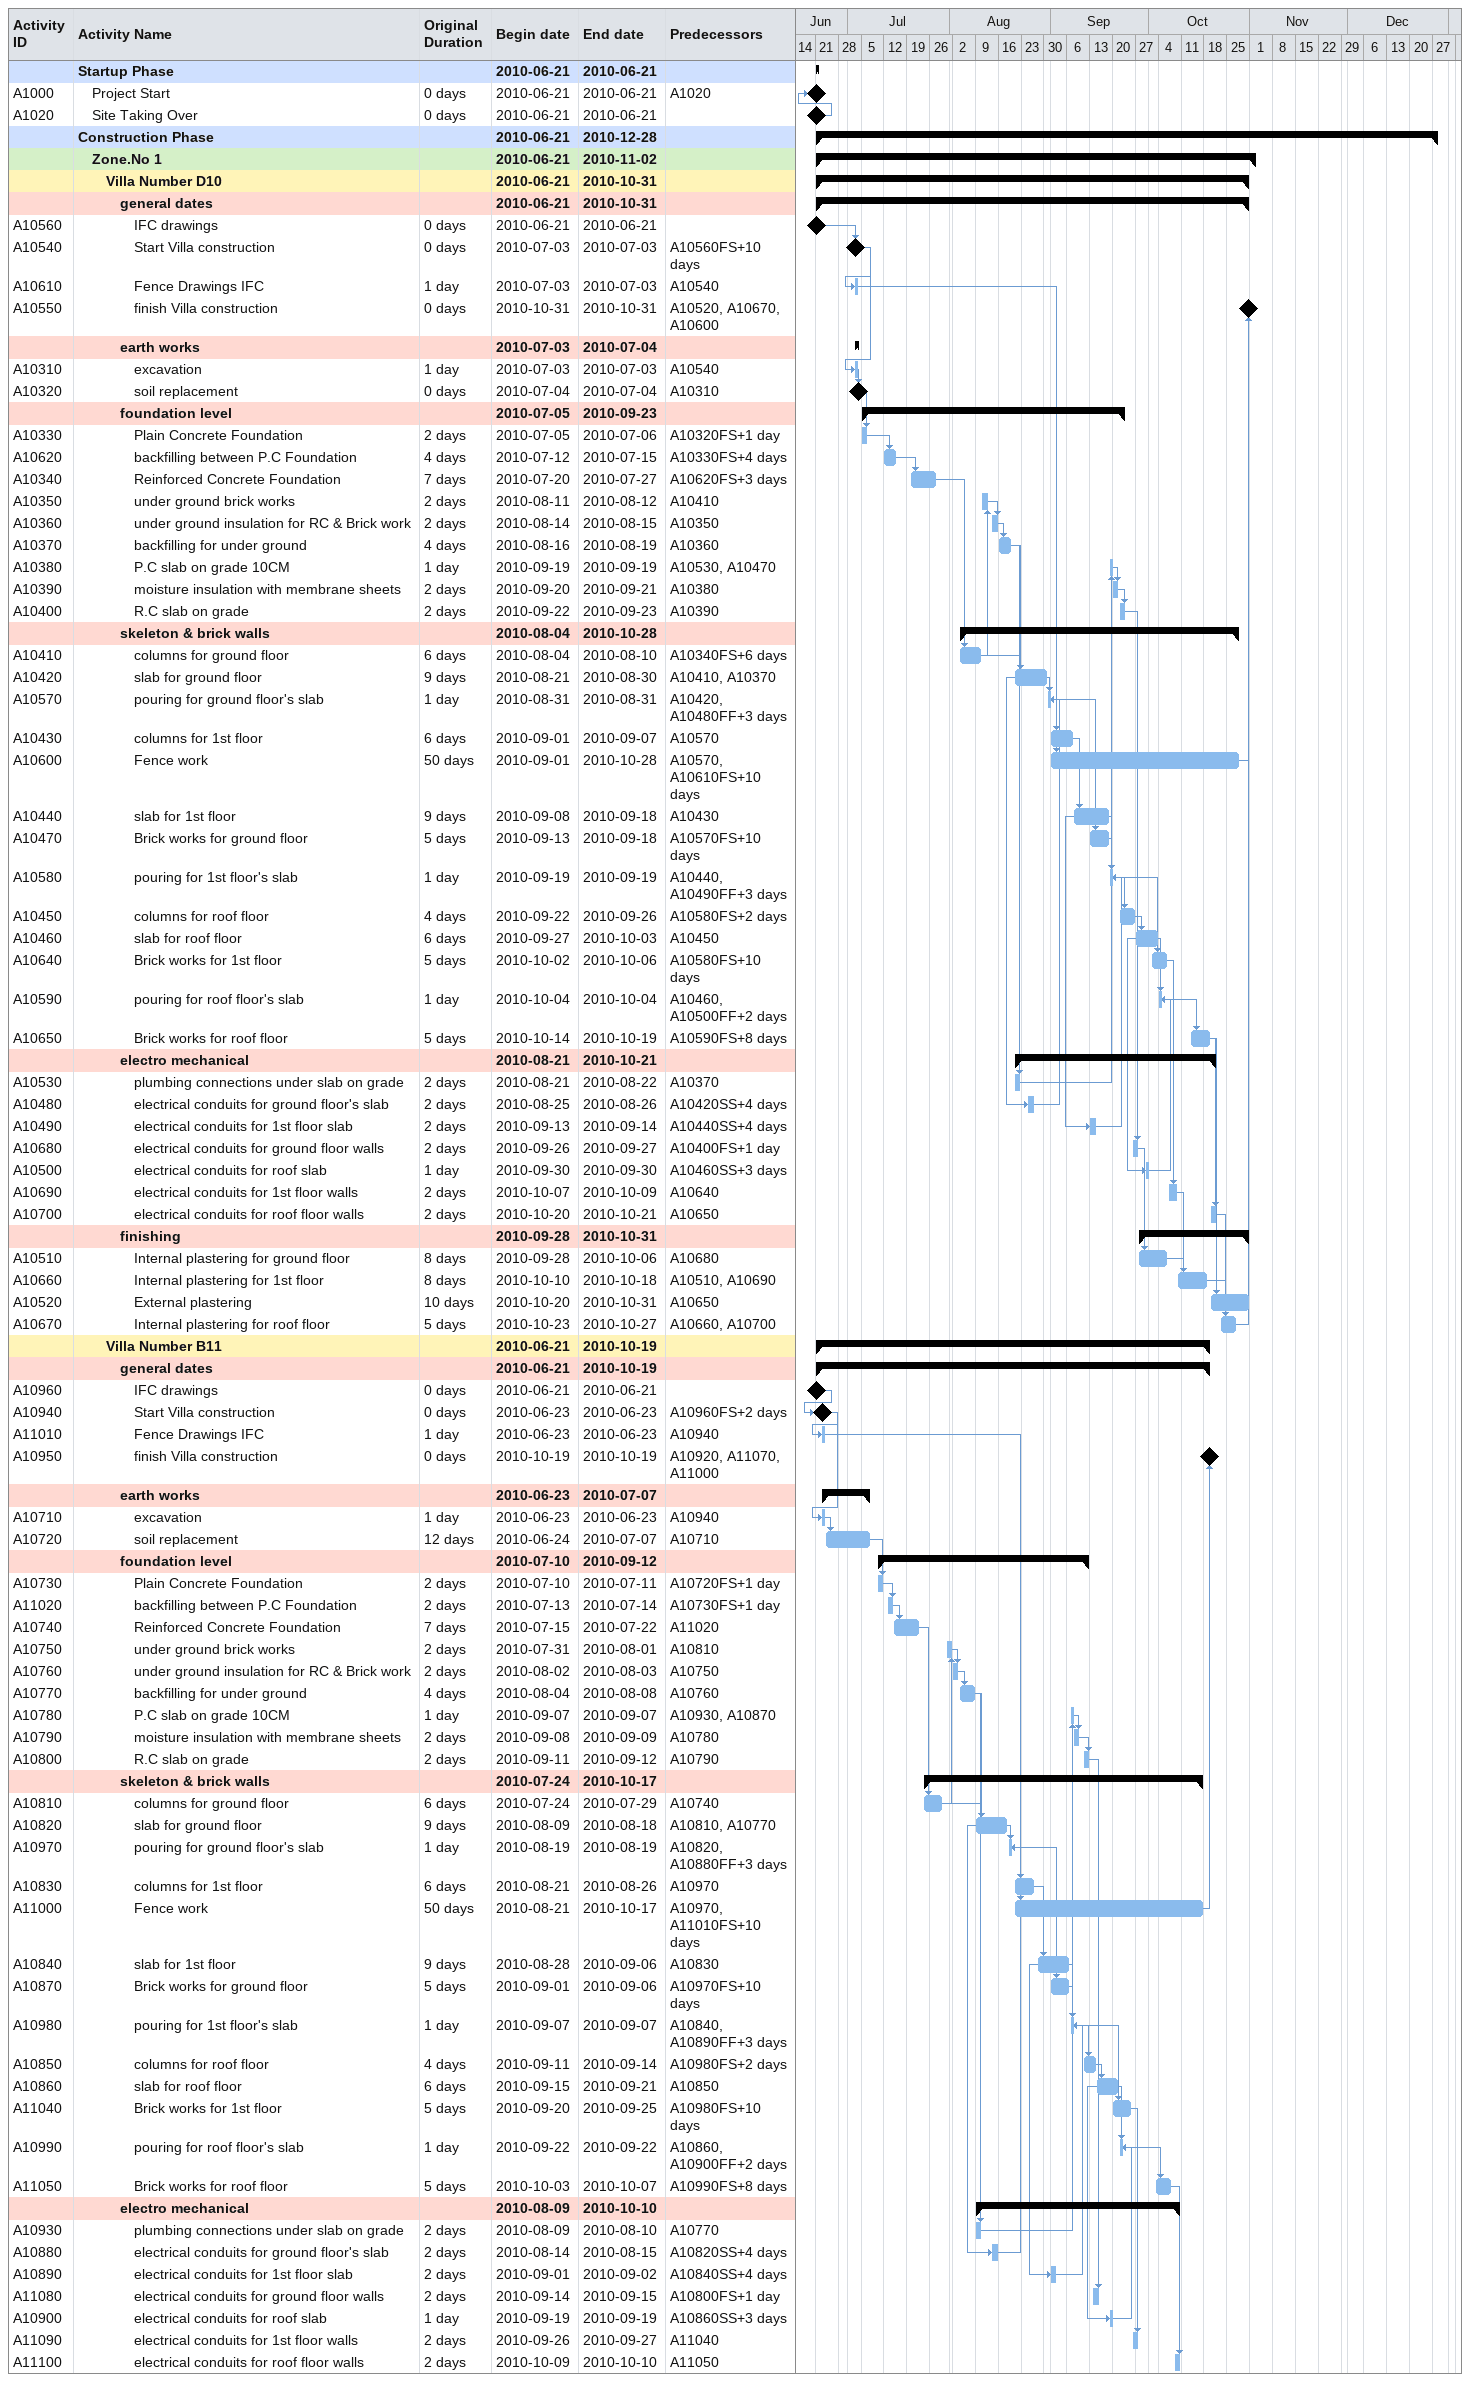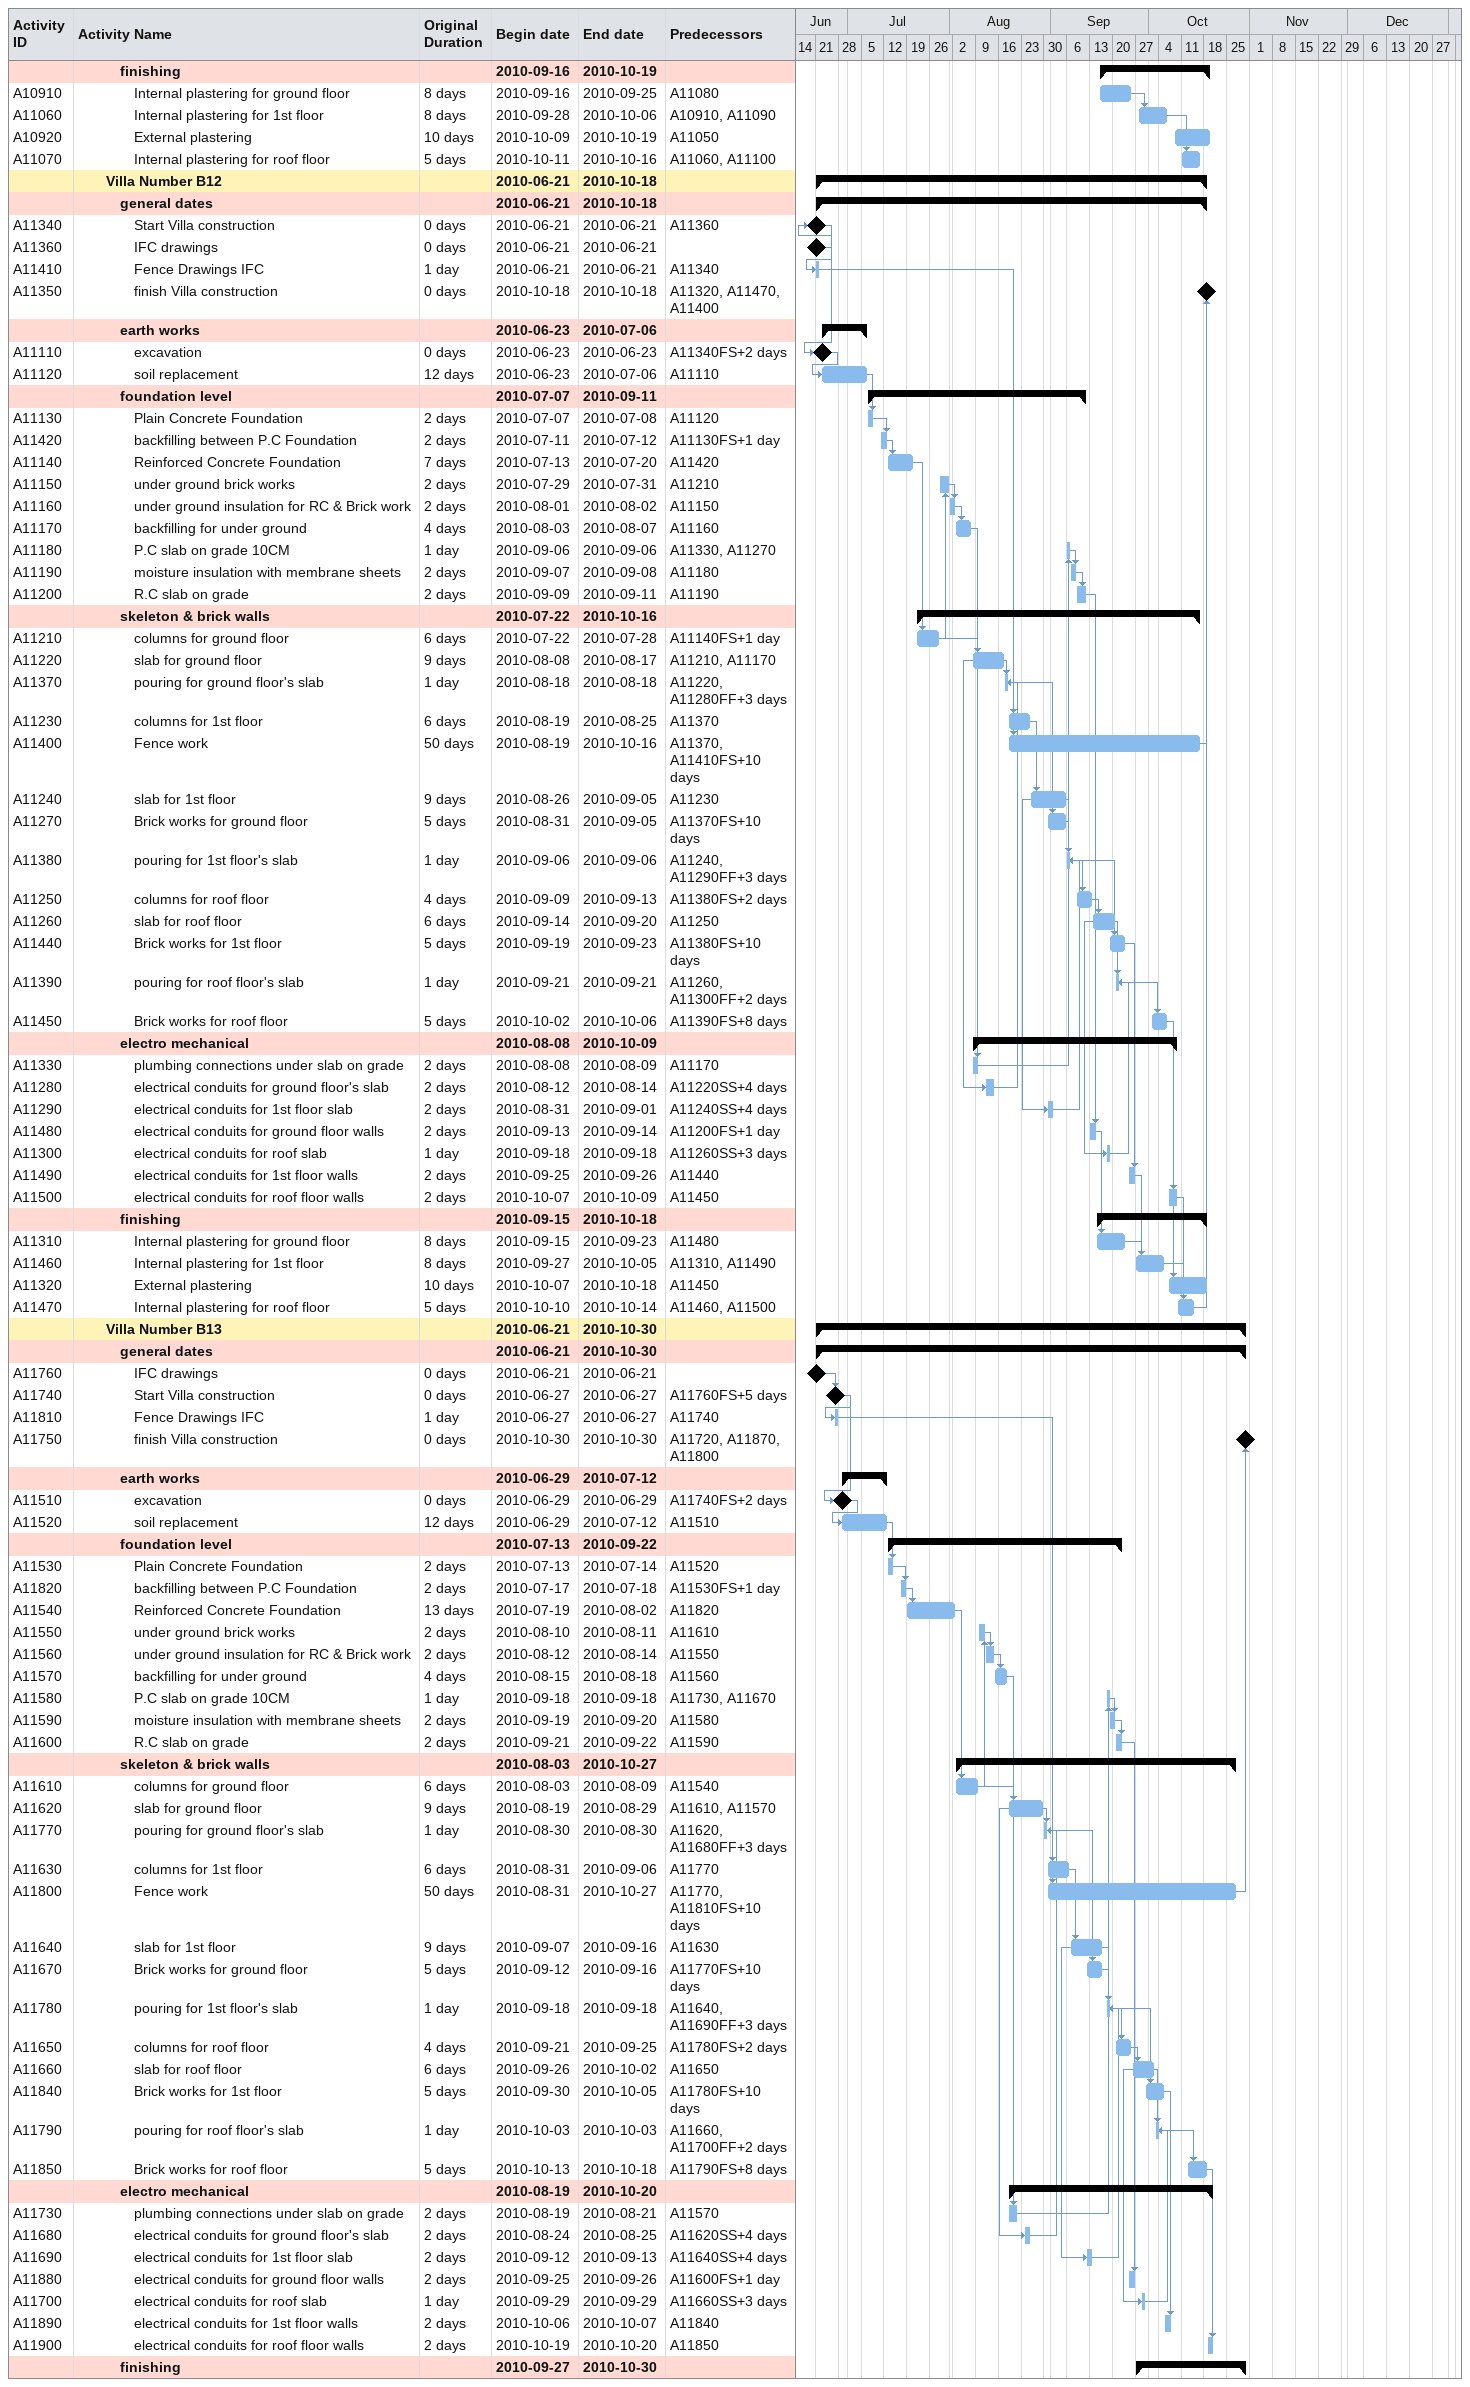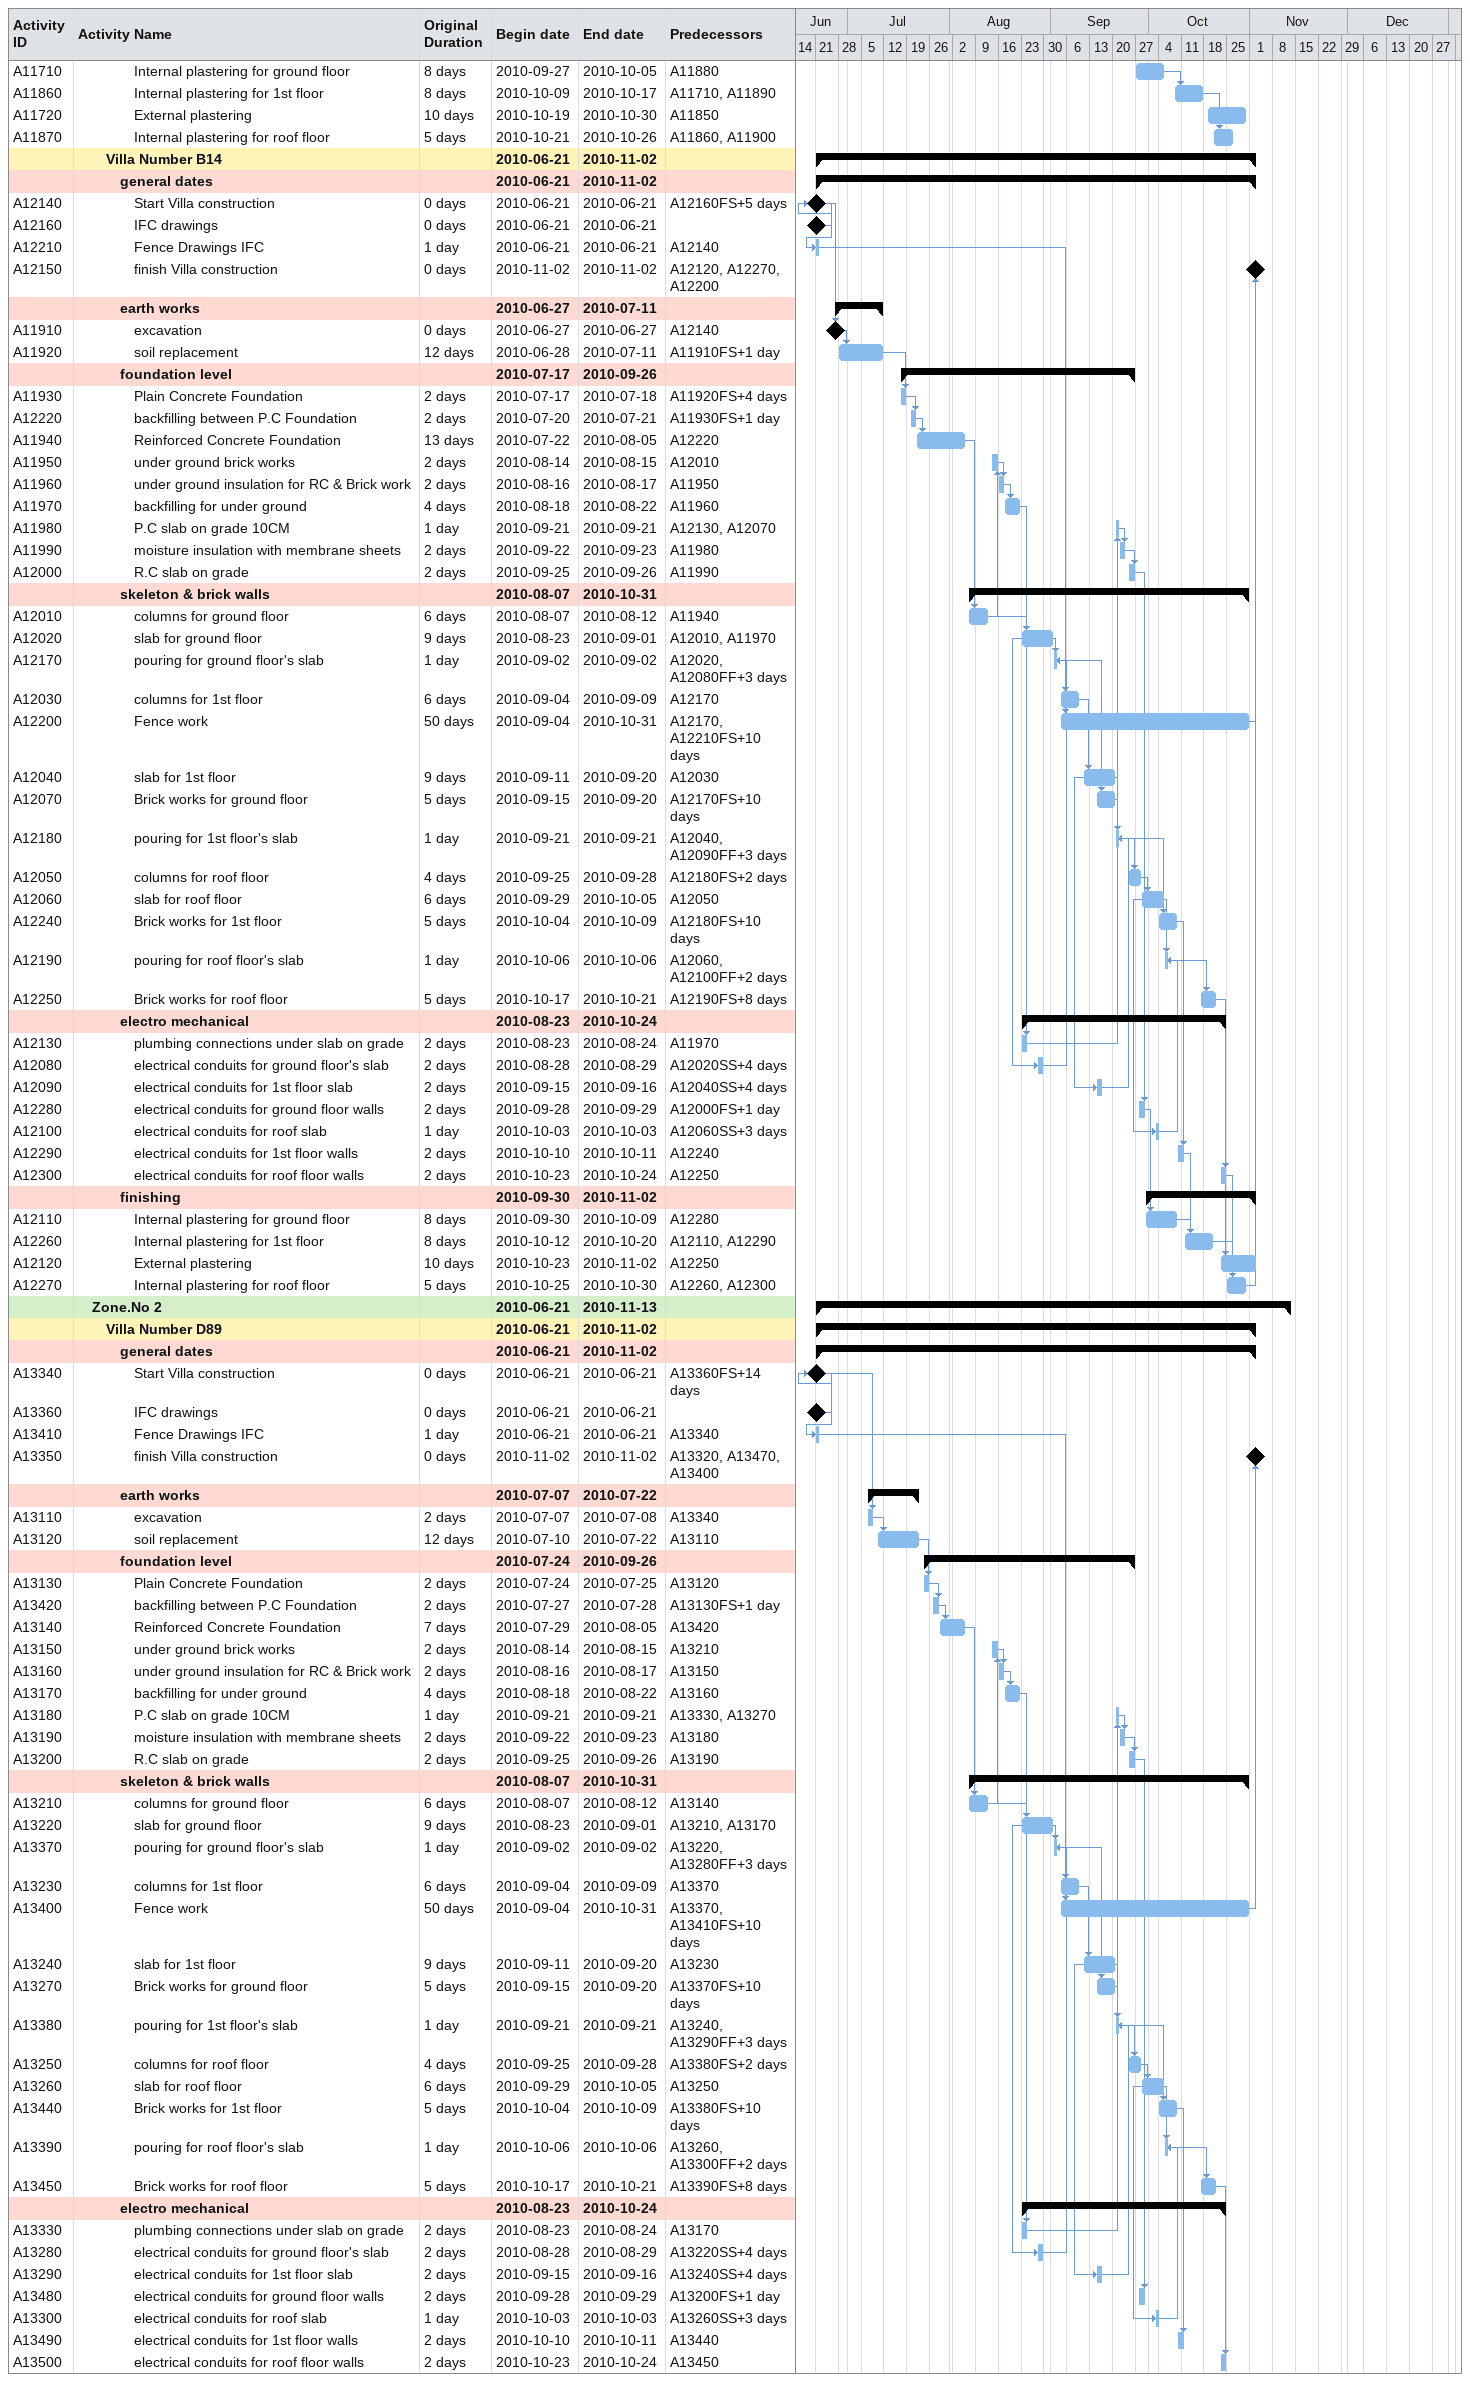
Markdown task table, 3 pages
| ID | Level | Task | Original duration | Start | Finish | Predecessors |
|---|---|---|---|---|---|---|
|  | 1 | **Startup Phase** |  | 2010-06-21 | 2010-06-21 |  |
| A1000 | 2 | Project Start | 0d | 2010-06-21 | 2010-06-21 | A1020 |
| A1020 | 2 | Site Taking Over | 0d | 2010-06-21 | 2010-06-21 |  |
|  | 1 | **Construction Phase** |  | 2010-06-21 | 2010-12-28 |  |
|  | 2 | **Zone.No 1** |  | 2010-06-21 | 2010-11-02 |  |
|  | 3 | **Villa Number D10** |  | 2010-06-21 | 2010-10-31 |  |
|  | 4 | **general dates** |  | 2010-06-21 | 2010-10-31 |  |
| A10560 | 5 | IFC drawings | 0d | 2010-06-21 | 2010-06-21 |  |
| A10540 | 5 | Start Villa construction | 0d | 2010-07-03 | 2010-07-03 | A10560FS+10d |
| A10610 | 5 | Fence Drawings IFC | 1d | 2010-07-03 | 2010-07-03 | A10540 |
| A10550 | 5 | finish Villa construction | 0d | 2010-10-31 | 2010-10-31 | A10520, A10670, A10600 |
|  | 4 | **earth works** |  | 2010-07-03 | 2010-07-04 |  |
| A10310 | 5 | excavation | 1d | 2010-07-03 | 2010-07-03 | A10540 |
| A10320 | 5 | soil replacement | 0d | 2010-07-04 | 2010-07-04 | A10310 |
|  | 4 | **foundation level** |  | 2010-07-05 | 2010-09-23 |  |
| A10330 | 5 | Plain Concrete Foundation | 2d | 2010-07-05 | 2010-07-06 | A10320FS+1d |
| A10620 | 5 | backfilling between P.C Foundation | 4d | 2010-07-12 | 2010-07-15 | A10330FS+4d |
| A10340 | 5 | Reinforced Concrete Foundation | 7d | 2010-07-20 | 2010-07-27 | A10620FS+3d |
| A10350 | 5 | under ground brick works | 2d | 2010-08-11 | 2010-08-12 | A10410 |
| A10360 | 5 | under ground insulation for RC & Brick work | 2d | 2010-08-14 | 2010-08-15 | A10350 |
| A10370 | 5 | backfilling for under ground | 4d | 2010-08-16 | 2010-08-19 | A10360 |
| A10380 | 5 | P.C slab on grade 10CM | 1d | 2010-09-19 | 2010-09-19 | A10530, A10470 |
| A10390 | 5 | moisture insulation with membrane sheets | 2d | 2010-09-20 | 2010-09-21 | A10380 |
| A10400 | 5 | R.C slab on grade | 2d | 2010-09-22 | 2010-09-23 | A10390 |
|  | 4 | **skeleton & brick walls** |  | 2010-08-04 | 2010-10-28 |  |
| A10410 | 5 | columns for ground floor | 6d | 2010-08-04 | 2010-08-10 | A10340FS+6d |
| A10420 | 5 | slab for ground floor | 9d | 2010-08-21 | 2010-08-30 | A10410, A10370 |
| A10570 | 5 | pouring for ground floor's slab | 1d | 2010-08-31 | 2010-08-31 | A10420, A10480FF+3d |
| A10430 | 5 | columns for 1st floor | 6d | 2010-09-01 | 2010-09-07 | A10570 |
| A10600 | 5 | Fence work | 50d | 2010-09-01 | 2010-10-28 | A10570, A10610FS+10d |
| A10440 | 5 | slab for 1st floor | 9d | 2010-09-08 | 2010-09-18 | A10430 |
| A10470 | 5 | Brick works for ground floor | 5d | 2010-09-13 | 2010-09-18 | A10570FS+10d |
| A10580 | 5 | pouring for 1st floor's slab | 1d | 2010-09-19 | 2010-09-19 | A10440, A10490FF+3d |
| A10450 | 5 | columns for roof floor | 4d | 2010-09-22 | 2010-09-26 | A10580FS+2d |
| A10460 | 5 | slab for roof floor | 6d | 2010-09-27 | 2010-10-03 | A10450 |
| A10640 | 5 | Brick works for 1st floor | 5d | 2010-10-02 | 2010-10-06 | A10580FS+10d |
| A10590 | 5 | pouring for roof floor's slab | 1d | 2010-10-04 | 2010-10-04 | A10460, A10500FF+2d |
| A10650 | 5 | Brick works for roof floor | 5d | 2010-10-14 | 2010-10-19 | A10590FS+8d |
|  | 4 | **electro mechanical** |  | 2010-08-21 | 2010-10-21 |  |
| A10530 | 5 | plumbing connections under slab on grade | 2d | 2010-08-21 | 2010-08-22 | A10370 |
| A10480 | 5 | electrical conduits for ground floor's slab | 2d | 2010-08-25 | 2010-08-26 | A10420SS+4d |
| A10490 | 5 | electrical conduits for 1st floor slab | 2d | 2010-09-13 | 2010-09-14 | A10440SS+4d |
| A10680 | 5 | electrical conduits for ground floor walls | 2d | 2010-09-26 | 2010-09-27 | A10400FS+1d |
| A10500 | 5 | electrical conduits for roof slab | 1d | 2010-09-30 | 2010-09-30 | A10460SS+3d |
| A10690 | 5 | electrical conduits for 1st floor walls | 2d | 2010-10-07 | 2010-10-09 | A10640 |
| A10700 | 5 | electrical conduits for roof floor walls | 2d | 2010-10-20 | 2010-10-21 | A10650 |
|  | 4 | **finishing** |  | 2010-09-28 | 2010-10-31 |  |
| A10510 | 5 | Internal plastering for ground floor | 8d | 2010-09-28 | 2010-10-06 | A10680 |
| A10660 | 5 | Internal plastering for 1st floor | 8d | 2010-10-10 | 2010-10-18 | A10510, A10690 |
| A10520 | 5 | External plastering | 10d | 2010-10-20 | 2010-10-31 | A10650 |
| A10670 | 5 | Internal plastering for roof floor | 5d | 2010-10-23 | 2010-10-27 | A10660, A10700 |
|  | 3 | **Villa Number B11** |  | 2010-06-21 | 2010-10-19 |  |
|  | 4 | **general dates** |  | 2010-06-21 | 2010-10-19 |  |
| A10960 | 5 | IFC drawings | 0d | 2010-06-21 | 2010-06-21 |  |
| A10940 | 5 | Start Villa construction | 0d | 2010-06-23 | 2010-06-23 | A10960FS+2d |
| A11010 | 5 | Fence Drawings IFC | 1d | 2010-06-23 | 2010-06-23 | A10940 |
| A10950 | 5 | finish Villa construction | 0d | 2010-10-19 | 2010-10-19 | A10920, A11070, A11000 |
|  | 4 | **earth works** |  | 2010-06-23 | 2010-07-07 |  |
| A10710 | 5 | excavation | 1d | 2010-06-23 | 2010-06-23 | A10940 |
| A10720 | 5 | soil replacement | 12d | 2010-06-24 | 2010-07-07 | A10710 |
|  | 4 | **foundation level** |  | 2010-07-10 | 2010-09-12 |  |
| A10730 | 5 | Plain Concrete Foundation | 2d | 2010-07-10 | 2010-07-11 | A10720FS+1d |
| A11020 | 5 | backfilling between P.C Foundation | 2d | 2010-07-13 | 2010-07-14 | A10730FS+1d |
| A10740 | 5 | Reinforced Concrete Foundation | 7d | 2010-07-15 | 2010-07-22 | A11020 |
| A10750 | 5 | under ground brick works | 2d | 2010-07-31 | 2010-08-01 | A10810 |
| A10760 | 5 | under ground insulation for RC & Brick work | 2d | 2010-08-02 | 2010-08-03 | A10750 |
| A10770 | 5 | backfilling for under ground | 4d | 2010-08-04 | 2010-08-08 | A10760 |
| A10780 | 5 | P.C slab on grade 10CM | 1d | 2010-09-07 | 2010-09-07 | A10930, A10870 |
| A10790 | 5 | moisture insulation with membrane sheets | 2d | 2010-09-08 | 2010-09-09 | A10780 |
| A10800 | 5 | R.C slab on grade | 2d | 2010-09-11 | 2010-09-12 | A10790 |
|  | 4 | **skeleton & brick walls** |  | 2010-07-24 | 2010-10-17 |  |
| A10810 | 5 | columns for ground floor | 6d | 2010-07-24 | 2010-07-29 | A10740 |
| A10820 | 5 | slab for ground floor | 9d | 2010-08-09 | 2010-08-18 | A10810, A10770 |
| A10970 | 5 | pouring for ground floor's slab | 1d | 2010-08-19 | 2010-08-19 | A10820, A10880FF+3d |
| A10830 | 5 | columns for 1st floor | 6d | 2010-08-21 | 2010-08-26 | A10970 |
| A11000 | 5 | Fence work | 50d | 2010-08-21 | 2010-10-17 | A10970, A11010FS+10d |
| A10840 | 5 | slab for 1st floor | 9d | 2010-08-28 | 2010-09-06 | A10830 |
| A10870 | 5 | Brick works for ground floor | 5d | 2010-09-01 | 2010-09-06 | A10970FS+10d |
| A10980 | 5 | pouring for 1st floor's slab | 1d | 2010-09-07 | 2010-09-07 | A10840, A10890FF+3d |
| A10850 | 5 | columns for roof floor | 4d | 2010-09-11 | 2010-09-14 | A10980FS+2d |
| A10860 | 5 | slab for roof floor | 6d | 2010-09-15 | 2010-09-21 | A10850 |
| A11040 | 5 | Brick works for 1st floor | 5d | 2010-09-20 | 2010-09-25 | A10980FS+10d |
| A10990 | 5 | pouring for roof floor's slab | 1d | 2010-09-22 | 2010-09-22 | A10860, A10900FF+2d |
| A11050 | 5 | Brick works for roof floor | 5d | 2010-10-03 | 2010-10-07 | A10990FS+8d |
|  | 4 | **electro mechanical** |  | 2010-08-09 | 2010-10-10 |  |
| A10930 | 5 | plumbing connections under slab on grade | 2d | 2010-08-09 | 2010-08-10 | A10770 |
| A10880 | 5 | electrical conduits for ground floor's slab | 2d | 2010-08-14 | 2010-08-15 | A10820SS+4d |
| A10890 | 5 | electrical conduits for 1st floor slab | 2d | 2010-09-01 | 2010-09-02 | A10840SS+4d |
| A11080 | 5 | electrical conduits for ground floor walls | 2d | 2010-09-14 | 2010-09-15 | A10800FS+1d |
| A10900 | 5 | electrical conduits for roof slab | 1d | 2010-09-19 | 2010-09-19 | A10860SS+3d |
| A11090 | 5 | electrical conduits for 1st floor walls | 2d | 2010-09-26 | 2010-09-27 | A11040 |
| A11100 | 5 | electrical conduits for roof floor walls | 2d | 2010-10-09 | 2010-10-10 | A11050 |
|  | 4 | **finishing** |  | 2010-09-16 | 2010-10-19 |  |
| A10910 | 5 | Internal plastering for ground floor | 8d | 2010-09-16 | 2010-09-25 | A11080 |
| A11060 | 5 | Internal plastering for 1st floor | 8d | 2010-09-28 | 2010-10-06 | A10910, A11090 |
| A10920 | 5 | External plastering | 10d | 2010-10-09 | 2010-10-19 | A11050 |
| A11070 | 5 | Internal plastering for roof floor | 5d | 2010-10-11 | 2010-10-16 | A11060, A11100 |
|  | 3 | **Villa Number B12** |  | 2010-06-21 | 2010-10-18 |  |
|  | 4 | **general dates** |  | 2010-06-21 | 2010-10-18 |  |
| A11340 | 5 | Start Villa construction | 0d | 2010-06-21 | 2010-06-21 | A11360 |
| A11360 | 5 | IFC drawings | 0d | 2010-06-21 | 2010-06-21 |  |
| A11410 | 5 | Fence Drawings IFC | 1d | 2010-06-21 | 2010-06-21 | A11340 |
| A11350 | 5 | finish Villa construction | 0d | 2010-10-18 | 2010-10-18 | A11320, A11470, A11400 |
|  | 4 | **earth works** |  | 2010-06-23 | 2010-07-06 |  |
| A11110 | 5 | excavation | 0d | 2010-06-23 | 2010-06-23 | A11340FS+2d |
| A11120 | 5 | soil replacement | 12d | 2010-06-23 | 2010-07-06 | A11110 |
|  | 4 | **foundation level** |  | 2010-07-07 | 2010-09-11 |  |
| A11130 | 5 | Plain Concrete Foundation | 2d | 2010-07-07 | 2010-07-08 | A11120 |
| A11420 | 5 | backfilling between P.C Foundation | 2d | 2010-07-11 | 2010-07-12 | A11130FS+1d |
| A11140 | 5 | Reinforced Concrete Foundation | 7d | 2010-07-13 | 2010-07-20 | A11420 |
| A11150 | 5 | under ground brick works | 2d | 2010-07-29 | 2010-07-31 | A11210 |
| A11160 | 5 | under ground insulation for RC & Brick work | 2d | 2010-08-01 | 2010-08-02 | A11150 |
| A11170 | 5 | backfilling for under ground | 4d | 2010-08-03 | 2010-08-07 | A11160 |
| A11180 | 5 | P.C slab on grade 10CM | 1d | 2010-09-06 | 2010-09-06 | A11330, A11270 |
| A11190 | 5 | moisture insulation with membrane sheets | 2d | 2010-09-07 | 2010-09-08 | A11180 |
| A11200 | 5 | R.C slab on grade | 2d | 2010-09-09 | 2010-09-11 | A11190 |
|  | 4 | **skeleton & brick walls** |  | 2010-07-22 | 2010-10-16 |  |
| A11210 | 5 | columns for ground floor | 6d | 2010-07-22 | 2010-07-28 | A11140FS+1d |
| A11220 | 5 | slab for ground floor | 9d | 2010-08-08 | 2010-08-17 | A11210, A11170 |
| A11370 | 5 | pouring for ground floor's slab | 1d | 2010-08-18 | 2010-08-18 | A11220, A11280FF+3d |
| A11230 | 5 | columns for 1st floor | 6d | 2010-08-19 | 2010-08-25 | A11370 |
| A11400 | 5 | Fence work | 50d | 2010-08-19 | 2010-10-16 | A11370, A11410FS+10d |
| A11240 | 5 | slab for 1st floor | 9d | 2010-08-26 | 2010-09-05 | A11230 |
| A11270 | 5 | Brick works for ground floor | 5d | 2010-08-31 | 2010-09-05 | A11370FS+10d |
| A11380 | 5 | pouring for 1st floor's slab | 1d | 2010-09-06 | 2010-09-06 | A11240, A11290FF+3d |
| A11250 | 5 | columns for roof floor | 4d | 2010-09-09 | 2010-09-13 | A11380FS+2d |
| A11260 | 5 | slab for roof floor | 6d | 2010-09-14 | 2010-09-20 | A11250 |
| A11440 | 5 | Brick works for 1st floor | 5d | 2010-09-19 | 2010-09-23 | A11380FS+10d |
| A11390 | 5 | pouring for roof floor's slab | 1d | 2010-09-21 | 2010-09-21 | A11260, A11300FF+2d |
| A11450 | 5 | Brick works for roof floor | 5d | 2010-10-02 | 2010-10-06 | A11390FS+8d |
|  | 4 | **electro mechanical** |  | 2010-08-08 | 2010-10-09 |  |
| A11330 | 5 | plumbing connections under slab on grade | 2d | 2010-08-08 | 2010-08-09 | A11170 |
| A11280 | 5 | electrical conduits for ground floor's slab | 2d | 2010-08-12 | 2010-08-14 | A11220SS+4d |
| A11290 | 5 | electrical conduits for 1st floor slab | 2d | 2010-08-31 | 2010-09-01 | A11240SS+4d |
| A11480 | 5 | electrical conduits for ground floor walls | 2d | 2010-09-13 | 2010-09-14 | A11200FS+1d |
| A11300 | 5 | electrical conduits for roof slab | 1d | 2010-09-18 | 2010-09-18 | A11260SS+3d |
| A11490 | 5 | electrical conduits for 1st floor walls | 2d | 2010-09-25 | 2010-09-26 | A11440 |
| A11500 | 5 | electrical conduits for roof floor walls | 2d | 2010-10-07 | 2010-10-09 | A11450 |
|  | 4 | **finishing** |  | 2010-09-15 | 2010-10-18 |  |
| A11310 | 5 | Internal plastering for ground floor | 8d | 2010-09-15 | 2010-09-23 | A11480 |
| A11460 | 5 | Internal plastering for 1st floor | 8d | 2010-09-27 | 2010-10-05 | A11310, A11490 |
| A11320 | 5 | External plastering | 10d | 2010-10-07 | 2010-10-18 | A11450 |
| A11470 | 5 | Internal plastering for roof floor | 5d | 2010-10-10 | 2010-10-14 | A11460, A11500 |
|  | 3 | **Villa Number B13** |  | 2010-06-21 | 2010-10-30 |  |
|  | 4 | **general dates** |  | 2010-06-21 | 2010-10-30 |  |
| A11760 | 5 | IFC drawings | 0d | 2010-06-21 | 2010-06-21 |  |
| A11740 | 5 | Start Villa construction | 0d | 2010-06-27 | 2010-06-27 | A11760FS+5d |
| A11810 | 5 | Fence Drawings IFC | 1d | 2010-06-27 | 2010-06-27 | A11740 |
| A11750 | 5 | finish Villa construction | 0d | 2010-10-30 | 2010-10-30 | A11720, A11870, A11800 |
|  | 4 | **earth works** |  | 2010-06-29 | 2010-07-12 |  |
| A11510 | 5 | excavation | 0d | 2010-06-29 | 2010-06-29 | A11740FS+2d |
| A11520 | 5 | soil replacement | 12d | 2010-06-29 | 2010-07-12 | A11510 |
|  | 4 | **foundation level** |  | 2010-07-13 | 2010-09-22 |  |
| A11530 | 5 | Plain Concrete Foundation | 2d | 2010-07-13 | 2010-07-14 | A11520 |
| A11820 | 5 | backfilling between P.C Foundation | 2d | 2010-07-17 | 2010-07-18 | A11530FS+1d |
| A11540 | 5 | Reinforced Concrete Foundation | 13d | 2010-07-19 | 2010-08-02 | A11820 |
| A11550 | 5 | under ground brick works | 2d | 2010-08-10 | 2010-08-11 | A11610 |
| A11560 | 5 | under ground insulation for RC & Brick work | 2d | 2010-08-12 | 2010-08-14 | A11550 |
| A11570 | 5 | backfilling for under ground | 4d | 2010-08-15 | 2010-08-18 | A11560 |
| A11580 | 5 | P.C slab on grade 10CM | 1d | 2010-09-18 | 2010-09-18 | A11730, A11670 |
| A11590 | 5 | moisture insulation with membrane sheets | 2d | 2010-09-19 | 2010-09-20 | A11580 |
| A11600 | 5 | R.C slab on grade | 2d | 2010-09-21 | 2010-09-22 | A11590 |
|  | 4 | **skeleton & brick walls** |  | 2010-08-03 | 2010-10-27 |  |
| A11610 | 5 | columns for ground floor | 6d | 2010-08-03 | 2010-08-09 | A11540 |
| A11620 | 5 | slab for ground floor | 9d | 2010-08-19 | 2010-08-29 | A11610, A11570 |
| A11770 | 5 | pouring for ground floor's slab | 1d | 2010-08-30 | 2010-08-30 | A11620, A11680FF+3d |
| A11630 | 5 | columns for 1st floor | 6d | 2010-08-31 | 2010-09-06 | A11770 |
| A11800 | 5 | Fence work | 50d | 2010-08-31 | 2010-10-27 | A11770, A11810FS+10d |
| A11640 | 5 | slab for 1st floor | 9d | 2010-09-07 | 2010-09-16 | A11630 |
| A11670 | 5 | Brick works for ground floor | 5d | 2010-09-12 | 2010-09-16 | A11770FS+10d |
| A11780 | 5 | pouring for 1st floor's slab | 1d | 2010-09-18 | 2010-09-18 | A11640, A11690FF+3d |
| A11650 | 5 | columns for roof floor | 4d | 2010-09-21 | 2010-09-25 | A11780FS+2d |
| A11660 | 5 | slab for roof floor | 6d | 2010-09-26 | 2010-10-02 | A11650 |
| A11840 | 5 | Brick works for 1st floor | 5d | 2010-09-30 | 2010-10-05 | A11780FS+10d |
| A11790 | 5 | pouring for roof floor's slab | 1d | 2010-10-03 | 2010-10-03 | A11660, A11700FF+2d |
| A11850 | 5 | Brick works for roof floor | 5d | 2010-10-13 | 2010-10-18 | A11790FS+8d |
|  | 4 | **electro mechanical** |  | 2010-08-19 | 2010-10-20 |  |
| A11730 | 5 | plumbing connections under slab on grade | 2d | 2010-08-19 | 2010-08-21 | A11570 |
| A11680 | 5 | electrical conduits for ground floor's slab | 2d | 2010-08-24 | 2010-08-25 | A11620SS+4d |
| A11690 | 5 | electrical conduits for 1st floor slab | 2d | 2010-09-12 | 2010-09-13 | A11640SS+4d |
| A11880 | 5 | electrical conduits for ground floor walls | 2d | 2010-09-25 | 2010-09-26 | A11600FS+1d |
| A11700 | 5 | electrical conduits for roof slab | 1d | 2010-09-29 | 2010-09-29 | A11660SS+3d |
| A11890 | 5 | electrical conduits for 1st floor walls | 2d | 2010-10-06 | 2010-10-07 | A11840 |
| A11900 | 5 | electrical conduits for roof floor walls | 2d | 2010-10-19 | 2010-10-20 | A11850 |
|  | 4 | **finishing** |  | 2010-09-27 | 2010-10-30 |  |
| A11710 | 5 | Internal plastering for ground floor | 8d | 2010-09-27 | 2010-10-05 | A11880 |
| A11860 | 5 | Internal plastering for 1st floor | 8d | 2010-10-09 | 2010-10-17 | A11710, A11890 |
| A11720 | 5 | External plastering | 10d | 2010-10-19 | 2010-10-30 | A11850 |
| A11870 | 5 | Internal plastering for roof floor | 5d | 2010-10-21 | 2010-10-26 | A11860, A11900 |
|  | 3 | **Villa Number B14** |  | 2010-06-21 | 2010-11-02 |  |
|  | 4 | **general dates** |  | 2010-06-21 | 2010-11-02 |  |
| A12140 | 5 | Start Villa construction | 0d | 2010-06-21 | 2010-06-21 | A12160FS+5d |
| A12160 | 5 | IFC drawings | 0d | 2010-06-21 | 2010-06-21 |  |
| A12210 | 5 | Fence Drawings IFC | 1d | 2010-06-21 | 2010-06-21 | A12140 |
| A12150 | 5 | finish Villa construction | 0d | 2010-11-02 | 2010-11-02 | A12120, A12270, A12200 |
|  | 4 | **earth works** |  | 2010-06-27 | 2010-07-11 |  |
| A11910 | 5 | excavation | 0d | 2010-06-27 | 2010-06-27 | A12140 |
| A11920 | 5 | soil replacement | 12d | 2010-06-28 | 2010-07-11 | A11910FS+1d |
|  | 4 | **foundation level** |  | 2010-07-17 | 2010-09-26 |  |
| A11930 | 5 | Plain Concrete Foundation | 2d | 2010-07-17 | 2010-07-18 | A11920FS+4d |
| A12220 | 5 | backfilling between P.C Foundation | 2d | 2010-07-20 | 2010-07-21 | A11930FS+1d |
| A11940 | 5 | Reinforced Concrete Foundation | 13d | 2010-07-22 | 2010-08-05 | A12220 |
| A11950 | 5 | under ground brick works | 2d | 2010-08-14 | 2010-08-15 | A12010 |
| A11960 | 5 | under ground insulation for RC & Brick work | 2d | 2010-08-16 | 2010-08-17 | A11950 |
| A11970 | 5 | backfilling for under ground | 4d | 2010-08-18 | 2010-08-22 | A11960 |
| A11980 | 5 | P.C slab on grade 10CM | 1d | 2010-09-21 | 2010-09-21 | A12130, A12070 |
| A11990 | 5 | moisture insulation with membrane sheets | 2d | 2010-09-22 | 2010-09-23 | A11980 |
| A12000 | 5 | R.C slab on grade | 2d | 2010-09-25 | 2010-09-26 | A11990 |
|  | 4 | **skeleton & brick walls** |  | 2010-08-07 | 2010-10-31 |  |
| A12010 | 5 | columns for ground floor | 6d | 2010-08-07 | 2010-08-12 | A11940 |
| A12020 | 5 | slab for ground floor | 9d | 2010-08-23 | 2010-09-01 | A12010, A11970 |
| A12170 | 5 | pouring for ground floor's slab | 1d | 2010-09-02 | 2010-09-02 | A12020, A12080FF+3d |
| A12030 | 5 | columns for 1st floor | 6d | 2010-09-04 | 2010-09-09 | A12170 |
| A12200 | 5 | Fence work | 50d | 2010-09-04 | 2010-10-31 | A12170, A12210FS+10d |
| A12040 | 5 | slab for 1st floor | 9d | 2010-09-11 | 2010-09-20 | A12030 |
| A12070 | 5 | Brick works for ground floor | 5d | 2010-09-15 | 2010-09-20 | A12170FS+10d |
| A12180 | 5 | pouring for 1st floor's slab | 1d | 2010-09-21 | 2010-09-21 | A12040, A12090FF+3d |
| A12050 | 5 | columns for roof floor | 4d | 2010-09-25 | 2010-09-28 | A12180FS+2d |
| A12060 | 5 | slab for roof floor | 6d | 2010-09-29 | 2010-10-05 | A12050 |
| A12240 | 5 | Brick works for 1st floor | 5d | 2010-10-04 | 2010-10-09 | A12180FS+10d |
| A12190 | 5 | pouring for roof floor's slab | 1d | 2010-10-06 | 2010-10-06 | A12060, A12100FF+2d |
| A12250 | 5 | Brick works for roof floor | 5d | 2010-10-17 | 2010-10-21 | A12190FS+8d |
|  | 4 | **electro mechanical** |  | 2010-08-23 | 2010-10-24 |  |
| A12130 | 5 | plumbing connections under slab on grade | 2d | 2010-08-23 | 2010-08-24 | A11970 |
| A12080 | 5 | electrical conduits for ground floor's slab | 2d | 2010-08-28 | 2010-08-29 | A12020SS+4d |
| A12090 | 5 | electrical conduits for 1st floor slab | 2d | 2010-09-15 | 2010-09-16 | A12040SS+4d |
| A12280 | 5 | electrical conduits for ground floor walls | 2d | 2010-09-28 | 2010-09-29 | A12000FS+1d |
| A12100 | 5 | electrical conduits for roof slab | 1d | 2010-10-03 | 2010-10-03 | A12060SS+3d |
| A12290 | 5 | electrical conduits for 1st floor walls | 2d | 2010-10-10 | 2010-10-11 | A12240 |
| A12300 | 5 | electrical conduits for roof floor walls | 2d | 2010-10-23 | 2010-10-24 | A12250 |
|  | 4 | **finishing** |  | 2010-09-30 | 2010-11-02 |  |
| A12110 | 5 | Internal plastering for ground floor | 8d | 2010-09-30 | 2010-10-09 | A12280 |
| A12260 | 5 | Internal plastering for 1st floor | 8d | 2010-10-12 | 2010-10-20 | A12110, A12290 |
| A12120 | 5 | External plastering | 10d | 2010-10-23 | 2010-11-02 | A12250 |
| A12270 | 5 | Internal plastering for roof floor | 5d | 2010-10-25 | 2010-10-30 | A12260, A12300 |
|  | 2 | **Zone.No 2** |  | 2010-06-21 | 2010-11-13 |  |
|  | 3 | **Villa Number D89** |  | 2010-06-21 | 2010-11-02 |  |
|  | 4 | **general dates** |  | 2010-06-21 | 2010-11-02 |  |
| A13340 | 5 | Start Villa construction | 0d | 2010-06-21 | 2010-06-21 | A13360FS+14d |
| A13360 | 5 | IFC drawings | 0d | 2010-06-21 | 2010-06-21 |  |
| A13410 | 5 | Fence Drawings IFC | 1d | 2010-06-21 | 2010-06-21 | A13340 |
| A13350 | 5 | finish Villa construction | 0d | 2010-11-02 | 2010-11-02 | A13320, A13470, A13400 |
|  | 4 | **earth works** |  | 2010-07-07 | 2010-07-22 |  |
| A13110 | 5 | excavation | 2d | 2010-07-07 | 2010-07-08 | A13340 |
| A13120 | 5 | soil replacement | 12d | 2010-07-10 | 2010-07-22 | A13110 |
|  | 4 | **foundation level** |  | 2010-07-24 | 2010-09-26 |  |
| A13130 | 5 | Plain Concrete Foundation | 2d | 2010-07-24 | 2010-07-25 | A13120 |
| A13420 | 5 | backfilling between P.C Foundation | 2d | 2010-07-27 | 2010-07-28 | A13130FS+1d |
| A13140 | 5 | Reinforced Concrete Foundation | 7d | 2010-07-29 | 2010-08-05 | A13420 |
| A13150 | 5 | under ground brick works | 2d | 2010-08-14 | 2010-08-15 | A13210 |
| A13160 | 5 | under ground insulation for RC & Brick work | 2d | 2010-08-16 | 2010-08-17 | A13150 |
| A13170 | 5 | backfilling for under ground | 4d | 2010-08-18 | 2010-08-22 | A13160 |
| A13180 | 5 | P.C slab on grade 10CM | 1d | 2010-09-21 | 2010-09-21 | A13330, A13270 |
| A13190 | 5 | moisture insulation with membrane sheets | 2d | 2010-09-22 | 2010-09-23 | A13180 |
| A13200 | 5 | R.C slab on grade | 2d | 2010-09-25 | 2010-09-26 | A13190 |
|  | 4 | **skeleton & brick walls** |  | 2010-08-07 | 2010-10-31 |  |
| A13210 | 5 | columns for ground floor | 6d | 2010-08-07 | 2010-08-12 | A13140 |
| A13220 | 5 | slab for ground floor | 9d | 2010-08-23 | 2010-09-01 | A13210, A13170 |
| A13370 | 5 | pouring for ground floor's slab | 1d | 2010-09-02 | 2010-09-02 | A13220, A13280FF+3d |
| A13230 | 5 | columns for 1st floor | 6d | 2010-09-04 | 2010-09-09 | A13370 |
| A13400 | 5 | Fence work | 50d | 2010-09-04 | 2010-10-31 | A13370, A13410FS+10d |
| A13240 | 5 | slab for 1st floor | 9d | 2010-09-11 | 2010-09-20 | A13230 |
| A13270 | 5 | Brick works for ground floor | 5d | 2010-09-15 | 2010-09-20 | A13370FS+10d |
| A13380 | 5 | pouring for 1st floor's slab | 1d | 2010-09-21 | 2010-09-21 | A13240, A13290FF+3d |
| A13250 | 5 | columns for roof floor | 4d | 2010-09-25 | 2010-09-28 | A13380FS+2d |
| A13260 | 5 | slab for roof floor | 6d | 2010-09-29 | 2010-10-05 | A13250 |
| A13440 | 5 | Brick works for 1st floor | 5d | 2010-10-04 | 2010-10-09 | A13380FS+10d |
| A13390 | 5 | pouring for roof floor's slab | 1d | 2010-10-06 | 2010-10-06 | A13260, A13300FF+2d |
| A13450 | 5 | Brick works for roof floor | 5d | 2010-10-17 | 2010-10-21 | A13390FS+8d |
|  | 4 | **electro mechanical** |  | 2010-08-23 | 2010-10-24 |  |
| A13330 | 5 | plumbing connections under slab on grade | 2d | 2010-08-23 | 2010-08-24 | A13170 |
| A13280 | 5 | electrical conduits for ground floor's slab | 2d | 2010-08-28 | 2010-08-29 | A13220SS+4d |
| A13290 | 5 | electrical conduits for 1st floor slab | 2d | 2010-09-15 | 2010-09-16 | A13240SS+4d |
| A13480 | 5 | electrical conduits for ground floor walls | 2d | 2010-09-28 | 2010-09-29 | A13200FS+1d |
| A13300 | 5 | electrical conduits for roof slab | 1d | 2010-10-03 | 2010-10-03 | A13260SS+3d |
| A13490 | 5 | electrical conduits for 1st floor walls | 2d | 2010-10-10 | 2010-10-11 | A13440 |
| A13500 | 5 | electrical conduits for roof floor walls | 2d | 2010-10-23 | 2010-10-24 | A13450 |
